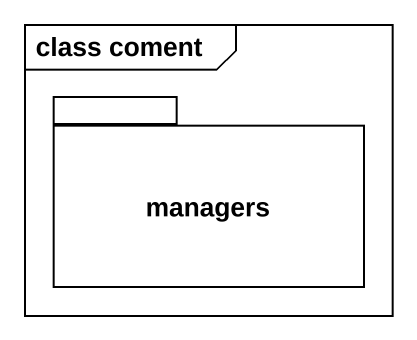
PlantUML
@startuml
mainframe class coment
package managers {
}
@enduml
